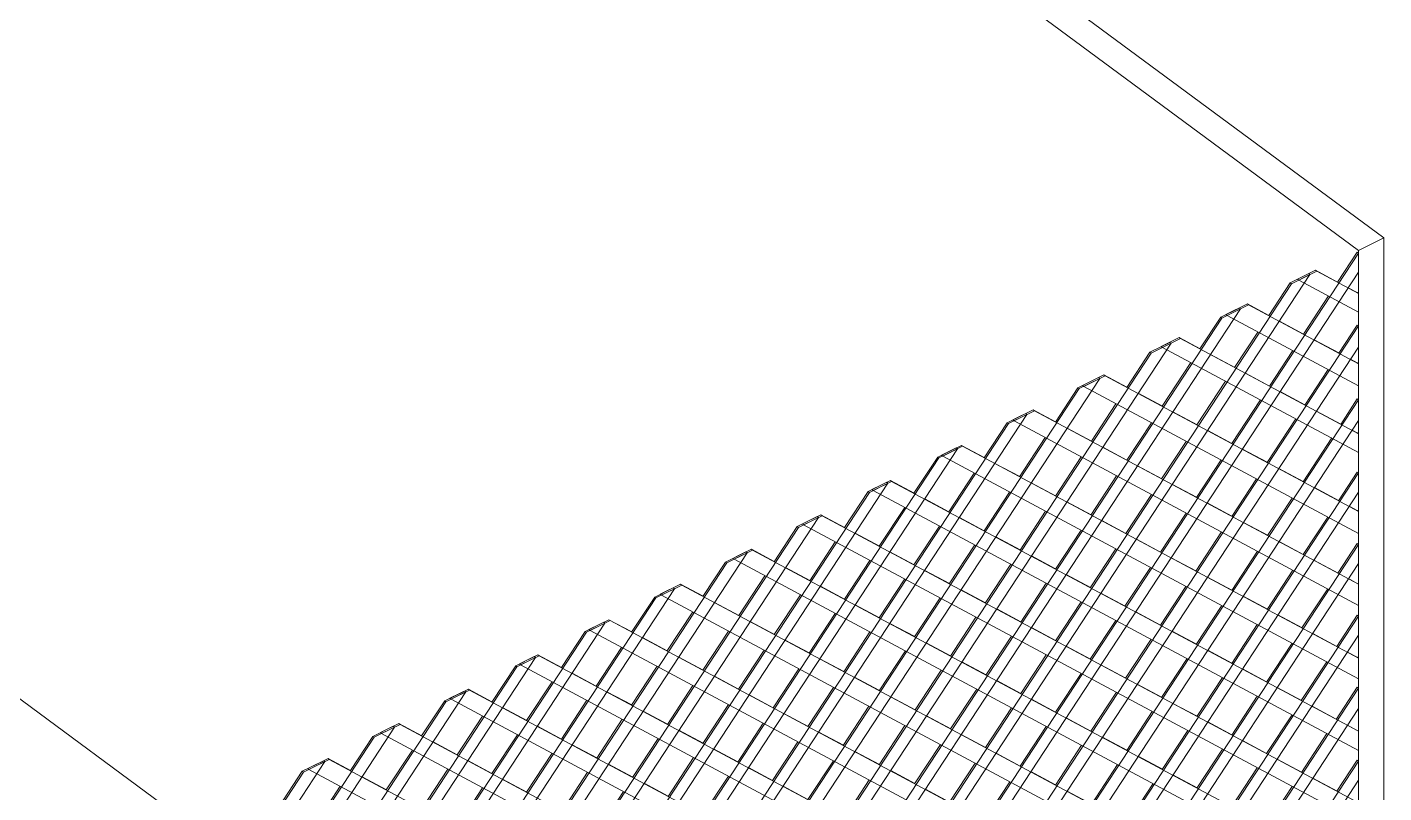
# Model space of a CAD drawing. Header units: metres. Extents: x 63 to 378, y -27 to 78.
# Drawn here: x 325.312 to 327.382, y 2.61 to 3.779 of the extents above; entities that cross this region are included whole.
import ezdxf

# ---------------------------------------------------------------- set-up
doc = ezdxf.new("R2010")
doc.units = ezdxf.units.M
doc.layers.add('M-EQPM', color=7, linetype='Continuous', lineweight=18)

# ---------------------------------------------------------------- blocks, each defined once
blk = doc.blocks.new('C_S_L_Torre - Baltimore CPSC-0817-08L - C_S_L_Torre - Baltimore CPSC-0817-08L-2352271-3D BOMBAS')
at = {"layer": 'M-EQPM'}
for p, q in [((-49.8855, 3.4569), (-53.2407, 5.9362)), ((-53.2795, 5.917), (-49.9242, 3.4378)), ((-51.6807, 2.542), (-53.2776, 3.722)), ((-49.9242, 3.4378), (-49.8855, 3.4569)), ((-49.9242, 3.4378), (-49.9242, 1.2441)), ((-49.8855, 1.2212), (-49.8855, 3.4569)), ((-49.9242, 3.4338), (-51.9214, 0.3912)), ((-49.9562, 3.3893), (-49.9261, 3.4352)), ((-49.9261, 3.4352), (-49.9242, 3.4338)), ((-49.9242, 3.4048), (-49.9242, 3.4338)), ((-51.9214, 0.3622), (-49.9242, 3.4048)), ((-51.9214, 0.4714), (-49.9983, 3.4012)), ((-50.0001, 3.4026), (-50.0284, 3.3886)), ((-50.0265, 3.3872), (-49.9983, 3.4012)), ((-49.9898, 3.4077), (-50.0172, 3.3941)), ((-50.0153, 3.3927), (-49.9879, 3.4063)), ((-49.9983, 3.4012), (-50.0001, 3.4026)), ((-49.9879, 3.4063), (-49.9898, 3.4077)), ((-49.9898, 3.4077), (-49.9561, 3.3896)), ((-49.9242, 3.3722), (-49.9879, 3.4063)), ((-50.0265, 3.3872), (-51.8855, 0.5551)), ((-50.0613, 3.3385), (-50.0284, 3.3886)), ((-50.0284, 3.3886), (-50.0265, 3.3872)), ((-50.0172, 3.3941), (-50.0153, 3.3927)), ((-50.0153, 3.3927), (-49.9242, 3.344)), ((-49.94, 3.381), (-49.9261, 3.3736)), ((-50.0938, 3.3563), (-50.1267, 3.34)), ((-50.1248, 3.3386), (-50.0919, 3.3549)), ((-50.0919, 3.3549), (-50.0938, 3.3563)), ((-50.0938, 3.3563), (-50.0621, 3.3393)), ((-49.9242, 3.2651), (-50.0919, 3.3549)), ((-50.0082, 3.3101), (-49.9699, 3.3685)), ((-49.9261, 3.3736), (-49.9242, 3.3722)), ((-49.9242, 3.344), (-49.9242, 3.3722)), ((-51.9214, 0.5805), (-50.1043, 3.3487)), ((-50.1326, 3.3348), (-51.9214, 0.6096)), ((-50.1663, 3.2876), (-50.1345, 3.3362)), ((-50.1062, 3.3501), (-50.1345, 3.3362)), ((-50.1345, 3.3362), (-50.1326, 3.3348)), ((-50.1326, 3.3348), (-50.1043, 3.3487)), ((-50.1267, 3.34), (-50.1248, 3.3386)), ((-50.1248, 3.3386), (-49.9242, 3.2313)), ((-50.1043, 3.3487), (-50.1062, 3.3501)), ((-49.9242, 3.3227), (-51.9214, 0.2801)), ((-50.1133, 3.2592), (-50.0777, 3.3134)), ((-50.0449, 3.3301), (-50.0081, 3.3104)), ((-49.9542, 3.2812), (-49.9261, 3.3241)), ((-49.9261, 3.3241), (-49.9242, 3.3227)), ((-49.9242, 3.2906), (-49.9242, 3.3227)), ((-51.9214, 0.6897), (-50.2104, 3.2963)), ((-50.2123, 3.2977), (-50.2428, 3.2827)), ((-50.2409, 3.2813), (-50.2104, 3.2963)), ((-50.1978, 3.3049), (-50.2252, 3.2913)), ((-50.2233, 3.2899), (-50.1959, 3.3035)), ((-50.2104, 3.2963), (-50.2123, 3.2977)), ((-50.1959, 3.3035), (-50.1978, 3.3049)), ((-50.1978, 3.3049), (-50.1661, 3.2879)), ((-49.9242, 3.1581), (-50.1959, 3.3035)), ((-49.9919, 3.3017), (-49.9541, 3.2815)), ((-50.2409, 3.2813), (-51.9214, 0.7211)), ((-51.9125, 0.2615), (-49.9242, 3.2906)), ((-50.278, 3.229), (-50.2428, 3.2827)), ((-50.2428, 3.2827), (-50.2409, 3.2813)), ((-50.2252, 3.2913), (-50.2233, 3.2899)), ((-50.2233, 3.2899), (-49.9242, 3.1299)), ((-50.15, 3.2793), (-50.1131, 3.2595)), ((-50.0602, 3.2309), (-50.0247, 3.2851)), ((-49.9365, 3.2721), (-49.9261, 3.2665)), ((-50.2238, 3.2001), (-50.18, 3.2668)), ((-50.0062, 3.202), (-49.9707, 3.2562)), ((-49.9242, 3.2651), (-49.9261, 3.2665)), ((-49.9242, 3.2313), (-49.9242, 3.2651)), ((-51.9214, 0.8018), (-50.3193, 3.2425)), ((-50.3212, 3.2439), (-50.3524, 3.2285)), ((-50.3505, 3.2271), (-50.3193, 3.2425)), ((-50.3128, 3.2481), (-50.3456, 3.2318)), ((-50.3456, 3.2318), (-50.3437, 3.2304)), ((-50.3437, 3.2304), (-50.3109, 3.2467)), ((-50.3437, 3.2304), (-49.9242, 3.006)), ((-50.3193, 3.2425), (-50.3212, 3.2439)), ((-50.3109, 3.2467), (-50.3128, 3.2481)), ((-50.3128, 3.2481), (-50.2778, 3.2293)), ((-50.0621, 3.1135), (-50.3109, 3.2467)), ((-50.1708, 3.1717), (-50.127, 3.2384)), ((-50.0969, 3.2509), (-50.0601, 3.2311)), ((-50.3505, 3.2271), (-51.9214, 0.8339)), ((-49.9242, 3.2099), (-51.834, 0.3003)), ((-50.3868, 3.1761), (-50.3524, 3.2285)), ((-50.3524, 3.2285), (-50.3505, 3.2271)), ((-50.2605, 3.2201), (-50.2236, 3.2004)), ((-50.1177, 3.1433), (-50.0739, 3.21)), ((-50.0439, 3.2225), (-50.0061, 3.2023)), ((-49.9514, 3.1726), (-49.9261, 3.2113)), ((-49.9261, 3.2113), (-49.9242, 3.2099)), ((-49.9242, 3.1785), (-49.9242, 3.2099)), ((-50.4321, 3.1891), (-50.4604, 3.1751)), ((-50.4208, 3.1947), (-50.4519, 3.1793)), ((-50.45, 3.1779), (-50.4189, 3.1933)), ((-50.4303, 3.1877), (-50.4321, 3.1891)), ((-50.4189, 3.1933), (-50.4208, 3.1947)), ((-50.4208, 3.1947), (-50.3866, 3.1764)), ((-49.9242, 2.9286), (-50.4189, 3.1933)), ((-50.332, 3.1468), (-50.2944, 3.204)), ((-50.2074, 3.1917), (-50.1706, 3.172)), ((-49.9884, 3.1928), (-49.9513, 3.1729)), ((-51.9214, 0.916), (-50.4303, 3.1877)), ((-51.8036, 0.3153), (-49.9242, 3.1785)), ((-50.4585, 3.1737), (-50.7077, 2.794)), ((-50.4956, 3.1215), (-50.4604, 3.1751)), ((-50.4604, 3.1751), (-50.4585, 3.1737)), ((-50.4585, 3.1737), (-50.4303, 3.1877)), ((-50.4519, 3.1793), (-50.45, 3.1779)), ((-50.45, 3.1779), (-49.9242, 2.8965)), ((-50.2778, 3.1178), (-50.2402, 3.175)), ((-50.0637, 3.1144), (-50.0199, 3.1811)), ((-50.4416, 3.0926), (-50.4024, 3.1523)), ((-50.3689, 3.167), (-50.3318, 3.1471)), ((-50.1544, 3.1633), (-50.1175, 3.1436)), ((-50.0089, 3.0851), (-49.9651, 3.1518)), ((-49.934, 3.1637), (-49.9261, 3.1595)), ((-49.9242, 3.1581), (-49.9261, 3.1595)), ((-49.9242, 3.1299), (-49.9242, 3.1581)), ((-51.2306, 2.0776), (-50.5363, 3.1352)), ((-50.5382, 3.1366), (-50.5665, 3.1227)), ((-50.5646, 3.1213), (-50.5363, 3.1352)), ((-50.5304, 3.1405), (-50.5608, 3.1255)), ((-50.5589, 3.1241), (-50.5285, 3.1391)), ((-50.5363, 3.1352), (-50.5382, 3.1366)), ((-50.5285, 3.1391), (-50.5304, 3.1405)), ((-50.5304, 3.1405), (-50.4954, 3.1218)), ((-50.0621, 2.8895), (-50.5285, 3.1391)), ((-50.3145, 3.1378), (-50.2776, 3.1181)), ((-50.2247, 3.0894), (-50.1872, 3.1467)), ((-50.1013, 3.1349), (-50.0635, 3.1147)), ((-50.5646, 3.1213), (-51.9214, 1.0542)), ((-50.6028, 3.0674), (-50.5665, 3.1227)), ((-50.5665, 3.1227), (-50.5646, 3.1213)), ((-50.5608, 3.1255), (-50.5589, 3.1241)), ((-50.5589, 3.1241), (-49.9242, 2.7845)), ((-50.4792, 3.1131), (-50.4414, 3.0929)), ((-50.3868, 3.0633), (-50.3475, 3.123)), ((-50.2614, 3.1094), (-50.2246, 3.0897)), ((-50.1717, 3.061), (-50.1341, 3.1183)), ((-49.9242, 3.0398), (-50.0616, 3.1133)), ((-49.9242, 3.0984), (-51.7257, 0.3538)), ((-50.6387, 3.087), (-50.6669, 3.073)), ((-50.665, 3.0716), (-50.6368, 3.0856)), ((-50.6368, 3.0856), (-50.6387, 3.087)), ((-50.6387, 3.087), (-50.6026, 3.0677)), ((-49.9242, 2.7043), (-50.6368, 3.0856)), ((-50.5497, 3.039), (-50.5108, 3.0983)), ((-50.3326, 3.0343), (-50.2934, 3.0941)), ((-50.1177, 3.0322), (-50.0801, 3.0894)), ((-50.0459, 3.1052), (-50.0087, 3.0854)), ((-49.9548, 3.0561), (-49.9261, 3.0998)), ((-49.9261, 3.0998), (-49.9242, 3.0984)), ((-49.9242, 3.0693), (-49.9242, 3.0984)), ((-51.9214, 1.1344), (-50.6424, 3.0828)), ((-50.6707, 3.0689), (-51.9214, 1.1634)), ((-51.6975, 0.3678), (-49.9242, 3.0693)), ((-50.7089, 3.015), (-50.6726, 3.0703)), ((-50.6443, 3.0842), (-50.6726, 3.0703)), ((-50.6726, 3.0703), (-50.6707, 3.0689)), ((-50.6707, 3.0689), (-50.6424, 3.0828)), ((-50.6669, 3.073), (-50.665, 3.0716)), ((-50.665, 3.0716), (-49.9242, 2.6753)), ((-50.6424, 3.0828), (-50.6443, 3.0842)), ((-50.4957, 3.0101), (-50.4568, 3.0694)), ((-50.4237, 3.0834), (-50.3866, 3.0636)), ((-50.2796, 3.0059), (-50.2403, 3.0657)), ((-50.2084, 3.0811), (-50.1715, 3.0613)), ((-49.9914, 3.0761), (-49.9546, 3.0564)), ((-50.6558, 2.9866), (-50.6169, 3.0459)), ((-50.5864, 3.059), (-50.5495, 3.0393)), ((-50.3693, 3.0543), (-50.3324, 3.0346)), ((-50.1553, 3.0527), (-50.1175, 3.0324)), ((-50.0629, 3.0028), (-50.0253, 3.0601)), ((-49.9385, 3.0478), (-49.9261, 3.0412)), ((-51.9214, 1.2436), (-50.7485, 3.0304)), ((-50.7504, 3.0318), (-50.7809, 3.0167)), ((-50.779, 3.0153), (-50.7485, 3.0304)), ((-50.7448, 3.0346), (-50.773, 3.0206)), ((-50.7711, 3.0192), (-50.7429, 3.0332)), ((-50.7485, 3.0304), (-50.7504, 3.0318)), ((-50.7429, 3.0332), (-50.7448, 3.0346)), ((-50.7448, 3.0346), (-50.7087, 3.0152)), ((-49.9242, 2.5951), (-50.7429, 3.0332)), ((-50.5333, 3.0306), (-50.4955, 3.0104)), ((-50.4409, 2.9808), (-50.402, 3.0401)), ((-50.3162, 3.0259), (-50.2794, 3.0062)), ((-50.2265, 2.9775), (-50.1873, 3.0373)), ((-50.0087, 2.9739), (-49.9712, 3.0311)), ((-49.9242, 3.0398), (-49.9261, 3.0412)), ((-49.9242, 3.006), (-49.9242, 3.0398)), ((-50.779, 3.0153), (-51.9214, 1.2749)), ((-50.8161, 2.9631), (-50.7809, 3.0167)), ((-50.7809, 3.0167), (-50.779, 3.0153)), ((-50.773, 3.0206), (-50.7711, 3.0192)), ((-50.7711, 3.0192), (-49.9242, 2.5661)), ((-50.6925, 3.0066), (-50.6556, 2.9869)), ((-50.6028, 2.9582), (-50.5638, 3.0175)), ((-50.3868, 2.9518), (-50.3478, 3.0111)), ((-50.1725, 2.9487), (-50.1333, 3.0084)), ((-50.0999, 3.023), (-50.0621, 3.0028)), ((-50.8509, 2.9821), (-50.8791, 2.9682)), ((-50.849, 2.9807), (-50.8509, 2.9821)), ((-50.8509, 2.9821), (-50.8159, 2.9634)), ((-50.7619, 2.9341), (-50.723, 2.9935)), ((-50.5488, 2.9293), (-50.5098, 2.9886)), ((-50.4779, 3.0009), (-50.4407, 2.9811)), ((-50.3337, 2.9234), (-50.2948, 2.9827)), ((-50.2632, 2.9976), (-50.2263, 2.9778)), ((-49.9242, 2.9892), (-50.0621, 2.7792)), ((-50.0454, 2.9939), (-50.0086, 2.9741)), ((-49.9557, 2.9455), (-49.9261, 2.9906)), ((-49.9261, 2.9906), (-49.9242, 2.9892)), ((-49.9242, 2.9601), (-49.9242, 2.9892)), ((-51.9214, 1.3557), (-50.8574, 2.9766)), ((-50.9249, 2.9102), (-50.8905, 2.9626)), ((-50.8593, 2.978), (-50.8905, 2.9626)), ((-50.8905, 2.9626), (-50.8886, 2.9612)), ((-50.8886, 2.9612), (-50.8574, 2.9766)), ((-50.8791, 2.9682), (-50.8772, 2.9668)), ((-50.8772, 2.9668), (-50.849, 2.9807)), ((-50.8772, 2.9668), (-49.9242, 2.4569)), ((-50.8574, 2.9766), (-50.8593, 2.978)), ((-49.9242, 2.4859), (-50.849, 2.9807)), ((-50.7089, 2.9058), (-50.6699, 2.9651)), ((-50.6394, 2.9782), (-50.6026, 2.9585)), ((-50.4234, 2.9718), (-50.3866, 2.9521)), ((-50.2101, 2.9692), (-50.1723, 2.9489)), ((-50.1177, 2.9193), (-50.0785, 2.9791)), ((-49.9924, 2.9655), (-49.9555, 2.9458)), ((-50.8886, 2.9612), (-51.9214, 1.3878)), ((-51.5914, 0.4202), (-49.9242, 2.9601)), ((-50.87, 2.8809), (-50.8302, 2.9416)), ((-50.7986, 2.9541), (-50.7617, 2.9344)), ((-50.5864, 2.9498), (-50.5486, 2.9296)), ((-50.494, 2.9), (-50.455, 2.9593)), ((-50.3704, 2.9434), (-50.3335, 2.9237)), ((-50.2807, 2.895), (-50.2417, 2.9544)), ((-50.0636, 2.8904), (-50.0243, 2.9501)), ((-51.9214, 1.4698), (-50.9684, 2.9217)), ((-50.9702, 2.9231), (-50.9985, 2.9092)), ((-50.9966, 2.9078), (-50.9684, 2.9217)), ((-50.9589, 2.9288), (-50.99, 2.9134)), ((-50.9881, 2.912), (-50.957, 2.9274)), ((-50.9684, 2.9217), (-50.9702, 2.9231)), ((-50.957, 2.9274), (-50.9589, 2.9288)), ((-50.9589, 2.9288), (-50.9247, 2.9105)), ((-50.7078, 2.794), (-50.957, 2.9274)), ((-50.7455, 2.9258), (-50.7087, 2.906)), ((-50.6558, 2.8774), (-50.6169, 2.9367)), ((-50.5309, 2.9201), (-50.4938, 2.9003)), ((-50.4398, 2.871), (-50.4009, 2.9303)), ((-50.2267, 2.8662), (-50.1877, 2.9255)), ((-50.1547, 2.9395), (-50.1175, 2.9196)), ((-50.0105, 2.862), (-49.9713, 2.9217)), ((-49.9395, 2.9372), (-49.9261, 2.93)), ((-49.9242, 2.9286), (-49.9261, 2.93)), ((-49.9242, 2.8965), (-49.9242, 2.9286)), ((-50.9966, 2.9078), (-51.9214, 1.4989)), ((-51.0337, 2.8556), (-50.9985, 2.9092)), ((-50.9985, 2.9092), (-50.9966, 2.9078)), ((-50.99, 2.9134), (-50.9881, 2.912)), ((-50.9881, 2.912), (-49.9242, 2.3427)), ((-50.907, 2.901), (-50.8699, 2.8811)), ((-50.8159, 2.8519), (-50.776, 2.9126)), ((-50.6018, 2.8485), (-50.5629, 2.9078)), ((-50.3868, 2.8426), (-50.3478, 2.9019)), ((-50.3173, 2.915), (-50.2805, 2.8953)), ((-50.1002, 2.9104), (-50.0634, 2.8906)), ((-50.9797, 2.8267), (-50.9404, 2.8864)), ((-50.7628, 2.8235), (-50.723, 2.8843)), ((-50.6925, 2.8974), (-50.6556, 2.8777)), ((-50.547, 2.8192), (-50.5081, 2.8785)), ((-50.4765, 2.891), (-50.4396, 2.8713)), ((-50.2643, 2.8867), (-50.2265, 2.8664)), ((-50.1719, 2.8368), (-50.1329, 2.8961)), ((-49.9242, 2.88), (-50.0621, 2.67)), ((-49.9242, 2.8158), (-50.0615, 2.8892)), ((-50.0472, 2.882), (-50.0103, 2.8623)), ((-49.9575, 2.8336), (-49.9261, 2.8814)), ((-49.9261, 2.8814), (-49.9242, 2.88)), ((-49.9242, 2.851), (-49.9242, 2.88)), ((-51.9214, 1.579), (-51.0744, 2.8693)), ((-51.0763, 2.8707), (-51.1046, 2.8568)), ((-51.1027, 2.8554), (-51.0744, 2.8693)), ((-51.0685, 2.8746), (-51.0989, 2.8595)), ((-51.0989, 2.8595), (-51.097, 2.8581)), ((-51.097, 2.8581), (-51.0666, 2.8732)), ((-51.097, 2.8581), (-49.9242, 2.2306)), ((-51.0744, 2.8693), (-51.0763, 2.8707)), ((-51.0666, 2.8732), (-51.0685, 2.8746)), ((-51.0685, 2.8746), (-51.0335, 2.8559)), ((-49.9242, 2.2619), (-51.0666, 2.8732)), ((-50.8526, 2.8719), (-50.8157, 2.8522)), ((-50.6394, 2.869), (-50.6016, 2.8488)), ((-50.4234, 2.8626), (-50.3866, 2.8429)), ((-50.3337, 2.8142), (-50.2948, 2.8735)), ((-50.1177, 2.8078), (-50.0788, 2.8672)), ((-51.1027, 2.8554), (-51.9214, 1.6081)), ((-51.4853, 0.4726), (-49.9242, 2.851)), ((-51.1409, 2.8015), (-51.1046, 2.8568)), ((-51.1046, 2.8568), (-51.1027, 2.8554)), ((-51.0173, 2.8472), (-50.9795, 2.827)), ((-50.9249, 2.7974), (-50.8856, 2.8571)), ((-50.7995, 2.8435), (-50.7627, 2.8238)), ((-50.7098, 2.7951), (-50.6699, 2.8559)), ((-50.584, 2.8393), (-50.5468, 2.8194)), ((-50.4929, 2.7902), (-50.4539, 2.8495)), ((-50.2797, 2.7853), (-50.2408, 2.8447)), ((-50.2088, 2.857), (-50.1717, 2.8371)), ((-50.0647, 2.7795), (-50.0257, 2.8388)), ((-49.9941, 2.8536), (-49.9573, 2.8339)), ((-51.9214, 1.6882), (-51.1805, 2.8169)), ((-51.1824, 2.8183), (-51.2106, 2.8043)), ((-51.2088, 2.8029), (-51.1805, 2.8169)), ((-51.1768, 2.8211), (-51.205, 2.8071)), ((-51.2031, 2.8057), (-51.1749, 2.8197)), ((-51.1805, 2.8169), (-51.1824, 2.8183)), ((-51.1749, 2.8197), (-51.1768, 2.8211)), ((-51.1768, 2.8211), (-51.1407, 2.8017)), ((-49.9242, 2.1505), (-51.1749, 2.8197)), ((-51.0878, 2.7731), (-51.0489, 2.8324)), ((-50.9618, 2.8175), (-50.9247, 2.7976)), ((-50.8707, 2.7684), (-50.8315, 2.8281)), ((-50.6558, 2.7662), (-50.6159, 2.827)), ((-50.4398, 2.7618), (-50.4009, 2.8211)), ((-50.3704, 2.8342), (-50.3335, 2.8145)), ((-50.1544, 2.8279), (-50.1175, 2.8081)), ((-49.9412, 2.8253), (-49.9261, 2.8172)), ((-49.9242, 2.8158), (-49.9261, 2.8172)), ((-51.2088, 2.8029), (-51.9214, 1.7173)), ((-51.2469, 2.749), (-51.2106, 2.8043)), ((-51.2106, 2.8043), (-51.2088, 2.8029)), ((-51.205, 2.8071), (-51.2031, 2.8057)), ((-51.2031, 2.8057), (-49.9242, 2.1214)), ((-51.0338, 2.7442), (-50.9949, 2.8035)), ((-50.8177, 2.74), (-50.7784, 2.7998)), ((-50.7465, 2.8151), (-50.7096, 2.7954)), ((-50.601, 2.7369), (-50.5611, 2.7977)), ((-50.5295, 2.8102), (-50.4927, 2.7905)), ((-50.3173, 2.8059), (-50.2795, 2.7856)), ((-50.2249, 2.756), (-50.186, 2.8153)), ((-50.1013, 2.7995), (-50.0645, 2.7798)), ((-50.0116, 2.7511), (-49.9727, 2.8104)), ((-49.9242, 2.7845), (-49.9242, 2.8158)), ((-50.7077, 2.794), (-51.9214, 0.945)), ((-50.0626, 2.7784), (-51.6196, 0.4062)), ((-51.1939, 2.7206), (-51.155, 2.78)), ((-51.1245, 2.7931), (-51.0876, 2.7734)), ((-50.9074, 2.7884), (-50.8705, 2.7687)), ((-49.9242, 2.3748), (-50.7077, 2.794)), ((-50.6934, 2.7867), (-50.6556, 2.7665)), ((-50.4765, 2.7818), (-50.4396, 2.7621)), ((-50.3868, 2.7334), (-50.3478, 2.7927)), ((-50.2619, 2.7762), (-50.2247, 2.7563)), ((-50.1708, 2.727), (-50.1318, 2.7864)), ((-51.9214, 1.7974), (-51.2866, 2.7644)), ((-51.2885, 2.7658), (-51.319, 2.7508)), ((-51.3171, 2.7494), (-51.2866, 2.7644)), ((-51.2829, 2.7686), (-51.3111, 2.7547)), ((-51.3111, 2.7547), (-51.3092, 2.7533)), ((-51.3092, 2.7533), (-51.281, 2.7672)), ((-51.2866, 2.7644), (-51.2885, 2.7658)), ((-51.281, 2.7672), (-51.2829, 2.7686)), ((-51.2829, 2.7686), (-51.2468, 2.7493)), ((-49.9242, 2.0413), (-51.281, 2.7672)), ((-51.0714, 2.7647), (-51.0336, 2.7445)), ((-50.979, 2.7149), (-50.9401, 2.7742)), ((-50.8543, 2.76), (-50.8175, 2.7403)), ((-50.7646, 2.7116), (-50.7254, 2.7714)), ((-50.638, 2.7571), (-50.6008, 2.7372)), ((-50.5468, 2.7079), (-50.507, 2.7687)), ((-50.3328, 2.7045), (-50.2938, 2.7638)), ((-50.1177, 2.6987), (-50.0788, 2.758)), ((-49.9242, 2.7702), (-50.0621, 2.5602)), ((-50.0483, 2.7711), (-50.0114, 2.7514)), ((-49.9583, 2.7225), (-49.9261, 2.7716)), ((-49.9261, 2.7716), (-49.9242, 2.7702)), ((-49.9242, 2.7389), (-49.9242, 2.7702)), ((-51.3171, 2.7494), (-51.9214, 1.8288)), ((-51.3764, 0.5264), (-49.9242, 2.7389)), ((-51.3542, 2.6972), (-51.319, 2.7508)), ((-51.319, 2.7508), (-51.3171, 2.7494)), ((-51.3092, 2.7533), (-49.9242, 2.0122)), ((-51.2306, 2.7406), (-51.1937, 2.7209)), ((-51.1409, 2.6923), (-51.1019, 2.7516)), ((-51.016, 2.735), (-50.9788, 2.7151)), ((-50.9249, 2.6859), (-50.8859, 2.7452)), ((-50.7106, 2.6827), (-50.6714, 2.7425)), ((-50.4938, 2.6795), (-50.4539, 2.7403)), ((-50.4234, 2.7534), (-50.3866, 2.7337)), ((-50.278, 2.6752), (-50.239, 2.7345)), ((-50.2074, 2.747), (-50.1706, 2.7273)), ((-49.9952, 2.7427), (-49.9581, 2.7228)), ((-51.389, 2.7162), (-51.4172, 2.7023)), ((-51.4153, 2.7009), (-51.3871, 2.7148)), ((-51.3871, 2.7148), (-51.389, 2.7162)), ((-51.389, 2.7162), (-51.354, 2.6975)), ((-49.9242, 1.9321), (-51.3871, 2.7148)), ((-51.3, 2.6682), (-51.2611, 2.7275)), ((-51.0869, 2.6634), (-51.0479, 2.7227)), ((-50.8718, 2.6575), (-50.8329, 2.7168)), ((-50.8013, 2.7316), (-50.7644, 2.7119)), ((-50.6558, 2.6534), (-50.6166, 2.7132)), ((-50.5835, 2.7279), (-50.5467, 2.7082)), ((-50.3704, 2.725), (-50.3326, 2.7048)), ((-50.1544, 2.7187), (-50.1175, 2.6989)), ((-50.0647, 2.6703), (-50.0257, 2.7296)), ((-49.941, 2.7137), (-49.9261, 2.7057)), ((-51.9214, 1.9095), (-51.3955, 2.7106)), ((-51.4267, 2.6952), (-51.9214, 1.9416)), ((-51.463, 2.6443), (-51.4286, 2.6966)), ((-51.3974, 2.712), (-51.4286, 2.6966)), ((-51.4286, 2.6966), (-51.4267, 2.6952)), ((-51.4267, 2.6952), (-51.3955, 2.7106)), ((-51.4172, 2.7023), (-51.4153, 2.7009)), ((-51.4153, 2.7009), (-49.9242, 1.903)), ((-51.3955, 2.7106), (-51.3974, 2.712)), ((-51.2469, 2.6398), (-51.208, 2.6991)), ((-51.1775, 2.7123), (-51.1407, 2.6925)), ((-51.0321, 2.634), (-50.9931, 2.6934)), ((-50.9615, 2.7059), (-50.9247, 2.6862)), ((-50.7482, 2.7032), (-50.7104, 2.683)), ((-50.5305, 2.6995), (-50.4936, 2.6798)), ((-50.4408, 2.6512), (-50.4009, 2.7119)), ((-50.3149, 2.6954), (-50.2778, 2.6755)), ((-50.2238, 2.6462), (-50.1849, 2.7055)), ((-50.0113, 2.6417), (-49.9724, 2.701)), ((-49.9242, 2.7043), (-49.9261, 2.7057)), ((-49.9242, 2.6753), (-49.9242, 2.7043)), ((-51.4081, 2.6149), (-51.3683, 2.6757)), ((-51.3367, 2.6882), (-51.2998, 2.6685)), ((-51.1245, 2.6839), (-51.0867, 2.6637)), ((-50.9085, 2.6775), (-50.8716, 2.6578)), ((-50.8188, 2.6291), (-50.7798, 2.6884)), ((-50.6928, 2.6736), (-50.6556, 2.6537)), ((-50.6017, 2.6244), (-50.5624, 2.6842)), ((-50.3868, 2.6223), (-50.3469, 2.683)), ((-50.1708, 2.6178), (-50.1318, 2.6772)), ((-50.1013, 2.6903), (-50.0645, 2.6706)), ((-51.9214, 2.0189), (-51.5018, 2.6581)), ((-51.5037, 2.6595), (-51.5366, 2.6433)), ((-51.5347, 2.6419), (-51.5018, 2.6581)), ((-51.497, 2.6628), (-51.5281, 2.6474)), ((-51.5262, 2.646), (-51.4951, 2.6614)), ((-50.0626, 2.6692), (-51.5135, 0.4587)), ((-51.5018, 2.6581), (-51.5037, 2.6595)), ((-51.4951, 2.6614), (-51.497, 2.6628)), ((-51.497, 2.6628), (-51.4628, 2.6445)), ((-49.9242, 1.8209), (-51.4951, 2.6614)), ((-51.2836, 2.6598), (-51.2468, 2.6401)), ((-51.1939, 2.6114), (-51.155, 2.6708)), ((-51.069, 2.6542), (-51.0319, 2.6343)), ((-50.9779, 2.6051), (-50.939, 2.6644)), ((-50.7648, 2.6002), (-50.7258, 2.6595)), ((-50.5486, 2.596), (-50.5094, 2.6558)), ((-50.4774, 2.6712), (-50.4406, 2.6514)), ((-50.332, 2.5929), (-50.2921, 2.6537)), ((-50.2605, 2.6662), (-50.2236, 2.6465)), ((-49.9242, 2.6587), (-50.0621, 2.4487)), ((-50.0483, 2.6619), (-50.0111, 2.642)), ((-49.9572, 2.6128), (-49.9261, 2.6601)), ((-49.9261, 2.6601), (-49.9242, 2.6587)), ((-49.9242, 2.6297), (-49.9242, 2.6587)), ((-51.5347, 2.6419), (-51.9214, 2.0527)), ((-51.5718, 2.5896), (-51.5366, 2.6433)), ((-51.5366, 2.6433), (-51.5347, 2.6419)), ((-51.5281, 2.6474), (-51.5262, 2.646)), ((-51.5262, 2.646), (-49.9242, 1.7888)), ((-51.4451, 2.6351), (-51.408, 2.6152)), ((-51.354, 2.586), (-51.3141, 2.6467)), ((-51.2306, 2.6314), (-51.1937, 2.6117)), ((-51.1399, 2.5826), (-51.101, 2.6419)), ((-50.9249, 2.5767), (-50.8859, 2.636)), ((-50.8554, 2.6491), (-50.8186, 2.6294)), ((-50.71, 2.5709), (-50.671, 2.6302)), ((-50.6383, 2.6444), (-50.6015, 2.6247)), ((-50.4244, 2.6428), (-50.3866, 2.6226)), ((-50.2074, 2.6378), (-50.1706, 2.6181)), ((-50.1177, 2.5895), (-50.0788, 2.6488)), ((-49.9938, 2.6328), (-49.957, 2.613)), ((-51.5178, 2.5608), (-51.4785, 2.6205)), ((-51.3009, 2.5576), (-51.2611, 2.6183)), ((-51.2703, 0.5789), (-49.9242, 2.6297)), ((-51.0851, 2.5532), (-51.0462, 2.6125)), ((-51.0146, 2.6251), (-50.9777, 2.6053)), ((-50.8024, 2.6207), (-50.7646, 2.6005)), ((-50.5853, 2.616), (-50.5484, 2.5963)), ((-50.4956, 2.5677), (-50.4563, 2.6274)), ((-50.3689, 2.6131), (-50.3318, 2.5932)), ((-50.2778, 2.564), (-50.2379, 2.6247)), ((-50.0644, 2.5609), (-50.0254, 2.6202))]:
    blk.add_line(p, q, dxfattribs=at)

msp = doc.modelspace()

# ---------------------------------------------------------------- block references
at = {"layer": 'M-EQPM'}
msp.add_blockref('C_S_L_Torre - Baltimore CPSC-0817-08L - C_S_L_Torre - Baltimore CPSC-0817-08L-2352271-3D BOMBAS', (377.268, 0), dxfattribs=at)

doc.saveas('drawing.dxf')
